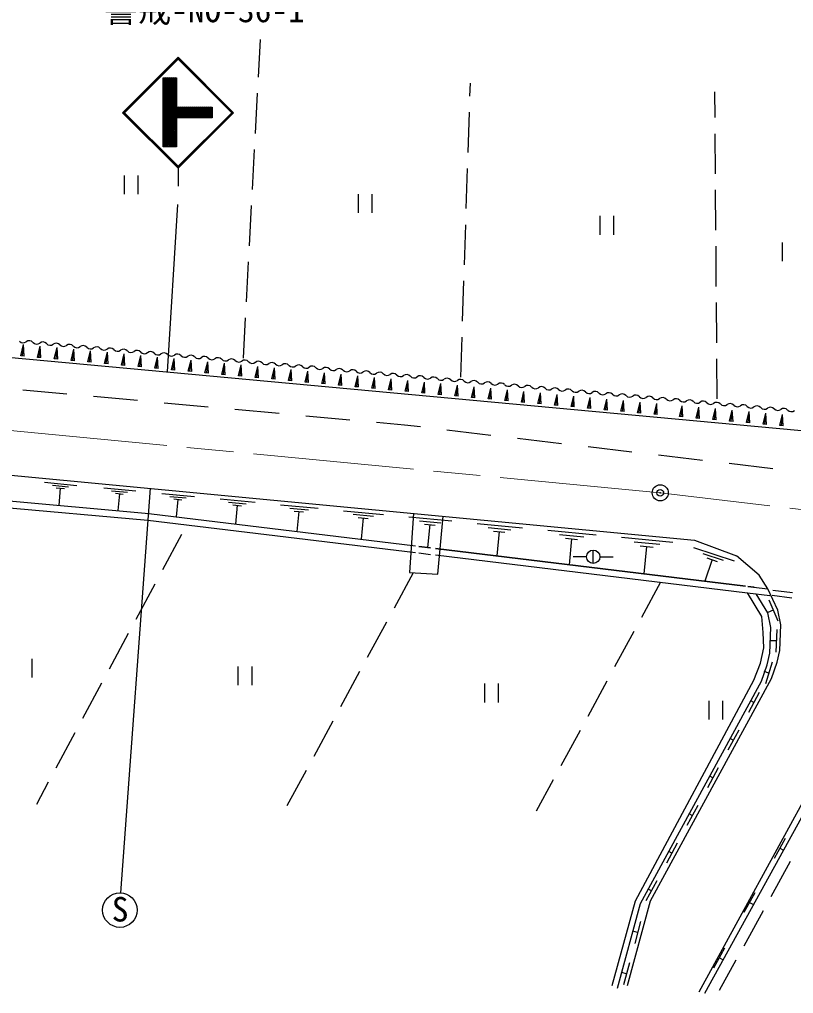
# Model space of a CAD drawing. Units: millimetres, scale not verified. Extents: x 40000 to 680000, y 20000 to 380000.
# Drawn here: x 121526 to 179303, y 240531 to 313254 of the extents above; entities that cross this region are included whole.
import ezdxf
from ezdxf.enums import TextEntityAlignment as Align

# ---------------------------------------------------------------- set-up
doc = ezdxf.new("R2010")
doc.units = ezdxf.units.MM
doc.header["$LTSCALE"] = 1000
doc.header["$PDMODE"] = 32
doc.header["$PDSIZE"] = 500
doc.linetypes.add('CHAIN', pattern=[18.5, 12, -1.5, 3.5, -1.5])
for name, color, linetype, lineweight in [('M-BGD', 7, 'Continuous', 25), ('M-BMK', 2, 'CHAIN', 13), ('M-BMK-SRVR', 3, 'Continuous', 25), ('M-STR-STRC', 7, 'Continuous', 25)]:
    doc.layers.add(name, color=color, linetype=linetype, lineweight=lineweight)
doc.styles.add('ＭＳ ゴシック', font='')
doc.styles.get('ＭＳ ゴシック').set_extended_font_data('MS Gothic')

msp = doc.modelspace()

# ---------------------------------------------------------------- linework, layer by layer
at = {"layer": 'M-BGD'}
for p, q in [((139365, 308947), (139515, 311758)), ((155154, 307529), (155186, 308505)), ((139142, 304753), (139301, 307748)), ((173448, 305924), (173434, 307861)), ((155017, 303331), (155115, 306330)), ((173479, 301724), (173457, 304724)), ((138918, 300558), (139078, 303554)), ((154880, 299133), (154978, 302132)), ((129339, 301611), (129339, 300211)), ((130389, 300211), (130389, 301611)), ((173510, 297524), (173488, 300524)), ((146799, 300214), (146799, 298814)), ((147849, 298814), (147849, 300214)), ((138695, 296364), (138854, 299360)), ((164841, 298585), (164841, 297185)), ((165891, 297185), (165891, 298585)), ((154743, 294936), (154841, 297934)), ((173541, 293324), (173519, 296324)), ((178460, 296606), (178460, 295206)), ((138471, 292170), (138631, 295166)), ((154605, 290738), (154703, 293736)), ((173572, 289124), (173550, 292124)), ((138248, 287976), (138407, 290972)), ((154468, 286540), (154566, 289539)), ((121621, 288144), (121828, 288990)), ((121749, 288132), (121828, 288990)), ((121878, 288121), (121828, 288990)), ((122873, 288029), (123081, 288872)), ((123002, 288017), (123081, 288872)), ((123130, 288005), (123081, 288872)), ((124126, 287913), (124333, 288755)), ((124254, 287901), (124333, 288755)), ((124382, 287889), (124333, 288755)), ((121878, 288121), (121621, 288144)), ((123130, 288005), (122873, 288029)), ((125377, 287797), (125584, 288638)), ((125505, 287785), (125584, 288638)), ((125633, 287774), (125584, 288638)), ((126629, 287682), (126835, 288521)), ((126756, 287670), (126835, 288521)), ((126884, 287658), (126835, 288521)), ((127879, 287566), (128085, 288403)), ((128007, 287554), (128085, 288403)), ((128134, 287542), (128085, 288403)), ((129130, 287450), (129335, 288286)), ((129257, 287439), (129335, 288286)), ((129384, 287427), (129335, 288286)), ((130379, 287335), (130584, 288169)), ((130506, 287323), (130584, 288169)), ((130633, 287311), (130584, 288169)), ((131629, 287219), (131833, 288052)), ((131755, 287208), (131833, 288052)), ((131882, 287196), (131833, 288052)), ((124382, 287889), (124126, 287913)), ((125633, 287774), (125377, 287797)), ((126884, 287658), (126629, 287682)), ((128134, 287542), (127879, 287566)), ((129384, 287427), (129130, 287450)), ((130633, 287311), (130379, 287335)), ((132877, 287104), (133082, 287935)), ((133004, 287092), (133082, 287935)), ((133130, 287081), (133082, 287935)), ((134126, 286989), (134329, 287818)), ((134252, 286977), (134329, 287818)), ((134378, 286965), (134329, 287818)), ((135373, 286873), (135577, 287701)), ((135499, 286862), (135577, 287701)), ((135625, 286850), (135577, 287701)), ((136621, 286758), (136824, 287584)), ((136746, 286747), (136824, 287584)), ((136872, 286735), (136824, 287584)), ((137867, 286643), (138070, 287467)), ((137993, 286631), (138070, 287467)), ((138118, 286620), (138070, 287467)), ((139114, 286528), (139316, 287350)), ((139239, 286516), (139316, 287350)), ((139364, 286505), (139316, 287350)), ((173603, 284924), (173581, 287924)), ((131882, 287196), (131629, 287219)), ((133130, 287081), (132877, 287104)), ((134378, 286965), (134126, 286989)), ((135625, 286850), (135373, 286873)), ((136872, 286735), (136621, 286758)), ((138118, 286620), (137867, 286643)), ((139364, 286505), (139114, 286528)), ((140360, 286413), (140561, 287234)), ((140484, 286401), (140561, 287234)), ((140609, 286390), (140561, 287234)), ((141605, 286298), (141806, 287117)), ((141729, 286286), (141806, 287117)), ((141854, 286274), (141806, 287117)), ((142850, 286182), (143051, 287000)), ((142974, 286171), (143051, 287000)), ((143098, 286160), (143051, 287000)), ((144094, 286068), (144295, 286884)), ((144218, 286056), (144295, 286884)), ((144342, 286045), (144295, 286884)), ((145338, 285953), (145538, 286767)), ((145462, 285941), (145538, 286767)), ((145586, 285930), (145538, 286767)), ((146581, 285838), (146781, 286651)), ((146705, 285826), (146781, 286651)), ((146828, 285815), (146781, 286651)), ((147824, 285723), (148023, 286534)), ((147947, 285711), (148023, 286534)), ((148071, 285700), (148023, 286534)), ((140609, 286390), (140360, 286413)), ((141854, 286274), (141605, 286298)), ((143098, 286160), (142850, 286182)), ((144342, 286045), (144094, 286068)), ((145586, 285930), (145338, 285953)), ((146828, 285815), (146581, 285838)), ((149066, 285608), (149265, 286418)), ((149189, 285597), (149265, 286418)), ((149313, 285585), (149265, 286418)), ((150308, 285493), (150507, 286301)), ((150431, 285482), (150507, 286301)), ((150554, 285471), (150507, 286301)), ((151550, 285379), (151748, 286185)), ((151672, 285367), (151748, 286185)), ((151795, 285356), (151748, 286185)), ((152790, 285264), (152988, 286069)), ((152913, 285253), (152988, 286069)), ((153035, 285241), (152988, 286069)), ((154031, 285149), (154228, 285953)), ((154153, 285138), (154228, 285953)), ((154275, 285127), (154228, 285953)), ((155271, 285035), (155468, 285836)), ((155393, 285023), (155468, 285836)), ((155515, 285012), (155468, 285836)), ((125065, 285279), (121779, 285581)), ((130343, 284796), (127057, 285097)), ((148071, 285700), (147824, 285723)), ((149313, 285585), (149066, 285608)), ((150554, 285471), (150308, 285493)), ((151795, 285356), (151550, 285379)), ((153035, 285241), (152790, 285264)), ((154275, 285127), (154031, 285149)), ((156510, 284920), (156707, 285720)), ((156632, 284909), (156707, 285720)), ((156753, 284898), (156707, 285720)), ((157749, 284806), (157945, 285604)), ((157870, 284794), (157945, 285604)), ((157992, 284783), (157945, 285604)), ((158987, 284691), (159183, 285488)), ((159109, 284680), (159183, 285488)), ((159230, 284669), (159183, 285488)), ((160225, 284577), (160421, 285372)), ((160346, 284566), (160421, 285372)), ((160467, 284554), (160421, 285372)), ((161463, 284462), (161658, 285256)), ((161583, 284451), (161658, 285256)), ((161704, 284440), (161658, 285256)), ((162700, 284348), (162894, 285140)), ((162820, 284337), (162894, 285140)), ((162941, 284326), (162894, 285140)), ((135621, 284312), (132335, 284613)), ((155515, 285012), (155271, 285035)), ((156753, 284898), (156510, 284920)), ((157992, 284783), (157749, 284806)), ((159230, 284669), (158987, 284691)), ((160467, 284554), (160225, 284577)), ((161704, 284440), (161463, 284462)), ((162941, 284326), (162700, 284348)), ((163936, 284234), (164130, 285024)), ((164056, 284223), (164130, 285024)), ((164177, 284212), (164130, 285024)), ((165173, 284120), (165369, 284915)), ((165294, 284108), (165369, 284915)), ((165415, 284097), (165369, 284915)), ((166412, 284005), (166608, 284805)), ((166533, 283994), (166608, 284805)), ((166655, 283983), (166608, 284805)), ((167652, 283890), (167848, 284691)), ((167773, 283879), (167848, 284691)), ((167895, 283868), (167848, 284691)), ((168892, 283776), (169088, 284576)), ((169013, 283765), (169088, 284576)), ((169135, 283753), (169088, 284576)), ((170801, 283601), (171000, 284418)), ((170926, 283590), (171000, 284418)), ((171050, 283579), (171000, 284418)), ((140899, 283828), (137612, 284129)), ((146177, 283344), (142890, 283645)), ((164177, 284212), (163936, 284234)), ((165415, 284097), (165173, 284120)), ((166655, 283983), (166412, 284005)), ((167895, 283868), (167652, 283890)), ((169135, 283753), (168892, 283776)), ((172046, 283490), (172244, 284308)), ((172170, 283479), (172244, 284308)), ((172295, 283468), (172244, 284308)), ((173291, 283378), (173490, 284198)), ((173415, 283367), (173490, 284198)), ((173540, 283356), (173490, 284198)), ((174536, 283267), (174735, 284088)), ((174661, 283256), (174735, 284088)), ((174786, 283245), (174735, 284088)), ((175782, 283155), (175981, 283978)), ((175907, 283144), (175981, 283978)), ((176032, 283133), (175981, 283978)), ((177028, 283044), (177228, 283867)), ((177153, 283033), (177228, 283867)), ((177279, 283022), (177228, 283867)), ((178275, 282932), (178475, 283757)), ((178400, 282921), (178475, 283757)), ((178526, 282910), (178475, 283757)), ((150270, 282969), (148168, 283162)), ((151451, 282829), (150270, 282969)), ((171050, 283579), (170801, 283601)), ((172295, 283468), (172046, 283490)), ((173540, 283356), (173291, 283378)), ((174786, 283245), (174536, 283267)), ((176032, 283133), (175782, 283155)), ((177279, 283022), (177028, 283044)), ((178526, 282910), (178275, 282932)), ((156714, 282205), (153437, 282593)), ((161977, 281581), (158700, 281969)), ((167241, 280957), (163963, 281345)), ((172504, 280333), (169227, 280721)), ((177767, 279709), (174490, 280097)), ((123396, 278701), (125811, 278471)), ((123985, 278482), (125192, 278368)), ((124271, 278293), (124875, 278235)), ((124573, 278264), (124451, 276976)), ((127820, 278280), (130198, 278054)), ((128400, 278065), (129588, 277952)), ((128682, 277878), (129276, 277822)), ((128979, 277850), (128858, 276582)), ((132158, 277868), (134598, 277636)), ((132752, 277647), (133972, 277531)), ((133042, 277455), (133652, 277397)), ((133347, 277426), (133223, 276125)), ((136500, 277455), (139118, 277206)), ((137138, 277218), (138447, 277094)), ((137449, 277013), (138103, 276950)), ((137776, 276982), (137643, 275585)), ((141017, 277026), (143819, 276759)), ((141699, 276772), (143101, 276639)), ((142032, 276552), (142733, 276485)), ((142382, 276519), (142240, 275024)), ((145714, 276579), (148708, 276294)), ((146444, 276308), (147941, 276166)), ((146799, 276073), (147547, 276002)), ((147173, 276037), (147021, 274441)), ((150599, 276115), (153793, 275811)), ((151378, 275826), (152975, 275674)), ((155681, 275632), (159082, 275308)), ((151757, 275575), (152555, 275499)), ((152156, 275537), (151994, 273833)), ((156509, 275324), (158210, 275162)), ((156913, 275057), (157764, 274976)), ((157338, 275016), (157166, 273202)), ((160965, 275129), (164583, 274785)), ((133620, 274799), (132199, 272156)), ((161847, 274802), (163656, 274630)), ((162276, 274518), (163181, 274432)), ((162728, 274475), (162545, 272545)), ((166462, 274607), (170304, 274241)), ((167398, 274259), (169319, 274076)), ((151347, 273912), (152210, 273807)), ((152210, 273807), (151347, 273912)), ((152571, 273763), (175710, 270938)), ((175710, 270938), (152571, 273763)), ((164353, 272635), (164353, 273635)), ((167854, 273957), (168815, 273866)), ((168334, 273912), (168139, 271862)), ((171840, 273827), (174865, 272827)), ((151347, 273421), (152210, 273317)), ((152571, 273273), (175861, 270457)), ((163853, 273136), (162853, 273136)), ((164853, 273134), (165853, 273134)), ((172529, 273375), (174042, 272875)), ((173219, 272923), (172685, 271310)), ((172841, 273049), (173597, 272798)), ((150917, 271947), (149488, 269309)), ((131631, 271099), (130210, 268457)), ((169384, 271240), (167953, 268604)), ((175905, 270914), (177376, 270735)), ((176364, 270858), (175905, 270914)), ((179236, 270444), (177748, 270631)), ((175861, 270457), (177546, 270254)), ((177450, 269927), (178121, 268365)), ((179186, 270047), (177698, 270235)), ((177786, 269146), (177380, 268972)), ((148917, 268254), (147488, 265616)), ((178047, 267708), (177989, 266009)), ((129641, 267400), (128221, 264758)), ((167381, 267549), (165950, 264912)), ((186945, 267584), (172234, 240640)), ((178018, 266858), (177577, 266873)), ((122474, 264127), (122474, 265527)), ((137836, 264945), (137836, 263545)), ((138886, 263545), (138886, 264945)), ((177715, 265272), (177214, 263648)), ((146916, 264561), (145488, 261923)), ((177465, 264460), (177124, 264565)), ((127652, 263701), (126232, 261059)), ((156227, 263665), (156227, 262265)), ((157277, 262265), (157277, 263665)), ((165377, 263858), (163946, 261221)), ((176744, 263007), (175932, 261514)), ((172989, 262384), (172989, 260984)), ((174039, 260984), (174039, 262384)), ((176338, 262260), (176108, 262385)), ((144916, 260868), (143487, 258230)), ((125663, 260002), (124242, 257360)), ((163374, 260166), (161943, 257530)), ((175215, 260196), (174403, 258703)), ((174809, 259449), (174579, 259574)), ((142916, 257175), (141487, 254537)), ((173686, 257385), (172873, 255892)), ((173279, 256638), (173050, 256763)), ((123674, 256303), (122785, 254650)), ((161370, 256475), (160104, 254143)), ((172156, 254574), (171344, 253081)), ((171750, 253827), (171521, 253952)), ((170627, 251763), (169815, 250270)), ((177884, 250641), (178699, 252133)), ((170221, 251016), (169991, 251141)), ((178291, 251387), (178565, 251238)), ((179055, 250386), (177610, 247756)), ((169098, 248952), (168286, 247459)), ((168692, 248205), (168462, 248330)), ((175613, 246593), (176428, 248085)), ((176020, 247339), (176325, 247172)), ((177032, 246705), (175587, 244076)), ((167892, 245909), (167446, 244269)), ((167669, 245089), (167313, 245186)), ((173362, 242439), (174177, 243932)), ((175009, 243024), (173765, 240759)), ((173770, 243186), (174047, 243034)), ((167052, 242821), (166606, 241181)), ((166829, 242001), (166473, 242098))]:
    msp.add_line(p, q, dxfattribs=at)
for points in [[(70540, 292664), (203859, 280344), (244951, 276765), (245753, 277652), (241149, 293238)], [(69569, 284119), (171910, 274390), (175054, 273198)], [(119920, 277382), (131186, 276374), (151078, 273945)], [(119920, 276856), (131114, 275867), (151078, 273454)], [(150944, 276383), (150633, 271965), (152762, 271850), (153147, 276174)], [(166903, 241128), (168623, 247451), (177651, 264046), (178076, 265272), (178293, 266132), (178359, 268062), (178140, 269155), (177376, 270735), (176728, 271767), (175054, 273198)], [(165754, 241122), (167519, 247449), (176347, 263927), (176835, 265204), (177079, 266330), (177042, 267476), (176948, 268677), (175861, 270457)], [(166154, 240926), (167874, 247249), (176902, 263844), (177327, 265071), (177544, 265930), (177610, 267860), (177391, 268954), (176522, 270377)], [(189027, 269529), (187538, 267530), (172668, 240531)]]:
    msp.add_lwpolyline(points, dxfattribs=at)
msp.add_circle((164353, 273135), 500, dxfattribs=at)
for centre, start, end in [((121803, 289472), 221.2779, 308.48354), ((122254, 288904), 41.2779, 128.48354), ((122809, 289381), 221.2779, 308.48354), ((123260, 288814), 41.2779, 128.48354), ((123815, 289291), 221.2779, 308.48354), ((124266, 288724), 41.2779, 128.48354), ((124821, 289201), 221.2779, 308.48354), ((125272, 288634), 41.2779, 128.48354), ((125827, 289111), 221.2779, 308.48354), ((126278, 288544), 41.2779, 128.48354), ((126833, 289021), 221.2779, 308.48354), ((127284, 288453), 41.2779, 128.48354), ((128290, 288363), 41.2779, 128.48354), ((127839, 288931), 221.2779, 308.48354), ((128845, 288841), 221.2779, 308.48354), ((129296, 288273), 41.2779, 128.48354), ((129851, 288751), 221.2779, 308.48354), ((130302, 288183), 41.2779, 128.48354), ((130857, 288661), 221.2779, 308.48354), ((131308, 288093), 41.2779, 128.48354), ((131863, 288570), 221.2779, 308.48354), ((132314, 288003), 41.2779, 128.48354), ((132869, 288480), 221.2779, 308.48354), ((133320, 287913), 41.2779, 128.48354), ((133875, 288390), 221.2779, 308.48354), ((134326, 287823), 41.2779, 128.48354), ((134881, 288300), 221.2779, 308.48354), ((135332, 287733), 41.2779, 128.48354), ((136338, 287642), 41.2779, 128.48354), ((135887, 288210), 221.2779, 308.48354), ((136893, 288120), 221.2779, 308.48354), ((137344, 287552), 41.2779, 128.48354), ((137899, 288030), 221.2779, 308.48354), ((138350, 287462), 41.2779, 128.48354), ((138905, 287940), 221.2779, 308.48354), ((139356, 287372), 41.2779, 128.48354), ((139911, 287849), 221.2779, 308.48354), ((140362, 287282), 41.2779, 128.48354), ((140917, 287759), 221.2779, 308.48354), ((141368, 287192), 41.2779, 128.48354), ((141923, 287669), 221.2779, 308.48354), ((142374, 287102), 41.2779, 128.48354), ((142929, 287579), 221.2779, 308.48354), ((143380, 287012), 41.2779, 128.48354), ((144386, 286921), 41.2779, 128.48354), ((143935, 287489), 221.2779, 308.48354), ((144941, 287399), 221.2779, 308.48354), ((145392, 286831), 41.2779, 128.48354), ((145947, 287309), 221.2779, 308.48354), ((146398, 286741), 41.2779, 128.48354), ((146952, 287219), 221.2779, 308.48354), ((147404, 286651), 41.2779, 128.48354), ((147958, 287128), 221.2779, 308.48354), ((148410, 286561), 41.2779, 128.48354), ((148964, 287038), 221.2779, 308.48354), ((149416, 286471), 41.2779, 128.48354), ((149970, 286948), 221.2779, 308.48354), ((150422, 286381), 41.2779, 128.48354), ((150976, 286858), 221.2779, 308.48354), ((151428, 286291), 41.2779, 128.48354), ((151982, 286768), 221.2779, 308.48354), ((152434, 286200), 41.2779, 128.48354), ((152988, 286678), 221.2779, 308.48354), ((153439, 286110), 41.2779, 128.48354), ((153994, 286588), 221.2779, 308.48354), ((154445, 286020), 41.2779, 128.48354), ((155000, 286498), 221.2779, 308.48354), ((155451, 285930), 41.2779, 128.48354), ((156006, 286407), 221.2779, 308.48354), ((156457, 285840), 41.2779, 128.48354), ((157012, 286317), 221.2779, 308.48354), ((157463, 285750), 41.2779, 128.48354), ((158018, 286227), 221.2779, 308.48354), ((158469, 285660), 41.2779, 128.48354), ((159024, 286137), 221.2779, 308.48354), ((159475, 285570), 41.2779, 128.48354), ((160030, 286047), 221.2779, 308.48354), ((160481, 285479), 41.2779, 128.48354), ((161036, 285957), 221.2779, 308.48354), ((161487, 285389), 41.2779, 128.48354), ((162042, 285867), 221.2779, 308.48354), ((162493, 285299), 41.2779, 128.48354), ((163048, 285777), 221.2779, 308.48354), ((163499, 285209), 41.2779, 128.48354), ((164054, 285686), 221.2779, 308.48354), ((164505, 285119), 41.2779, 128.48354), ((165060, 285596), 221.2779, 308.48354), ((165511, 285029), 41.2779, 128.48354), ((166066, 285506), 221.2779, 308.48354), ((166517, 284939), 41.2779, 128.48354), ((167072, 285416), 221.2779, 308.48354), ((167523, 284849), 41.2779, 128.48354), ((168078, 285326), 221.2779, 308.48354), ((168529, 284758), 41.2779, 128.48354), ((169084, 285236), 221.2779, 308.48354), ((169535, 284668), 41.2779, 128.48354), ((170090, 285146), 221.2779, 308.48354), ((170541, 284578), 41.2779, 128.48354), ((171096, 285056), 221.2779, 308.48354), ((171547, 284488), 41.2779, 128.48354), ((172102, 284966), 221.2779, 308.48354), ((172553, 284398), 41.2779, 128.48354), ((173108, 284875), 221.2779, 308.48354), ((173559, 284308), 41.2779, 128.48354), ((174114, 284785), 221.2779, 308.48354), ((174565, 284218), 41.2779, 128.48354), ((175120, 284695), 221.2779, 308.48354), ((175571, 284128), 41.2779, 128.48354), ((176126, 284605), 221.2779, 308.48354), ((176577, 284038), 41.2779, 128.48354), ((177132, 284515), 221.2779, 308.48354), ((177583, 283947), 41.2779, 128.48354), ((178138, 284425), 221.2779, 308.48354), ((178589, 283857), 41.2779, 128.48354), ((179144, 284335), 221.2779, 308.48354)]:
    msp.add_arc(centre, 362, start, end, dxfattribs=at)
at = {"layer": 'M-BMK'}
for p, q in [((169356, 277914), (69938, 287463)), ((287759, 263886), (169356, 277914))]:
    msp.add_line(p, q, dxfattribs=at)
at = {"layer": 'M-BMK-SRVR'}
msp.add_circle((169356, 277914), 600, dxfattribs=at)
msp.add_point((169356, 277914), dxfattribs=at)
at = {"layer": 'M-STR-STRC'}
for p, q in [((129222, 306293), (133364, 310435)), ((129293, 306293), (133364, 310364)), ((133364, 310293), (129364, 306293)), ((133364, 310435), (137505, 306293)), ((133364, 310364), (137434, 306293)), ((137364, 306293), (133364, 310293)), ((133179, 308900), (132252, 308097)), ((133026, 308900), (132252, 308230)), ((132874, 308900), (132252, 308362)), ((132721, 308900), (132252, 308494)), ((132568, 308900), (132252, 308626)), ((132415, 308900), (132252, 308758)), ((132262, 308900), (132252, 308891)), ((133252, 308830), (132252, 307965)), ((132252, 308787), (133252, 307631)), ((133252, 308698), (132252, 307833)), ((132252, 308634), (133252, 307479)), ((133252, 308566), (132252, 307701)), ((132252, 308481), (133252, 307326)), ((133252, 308434), (132252, 307568)), ((132287, 308900), (133252, 307784)), ((132419, 308900), (133252, 307937)), ((132551, 308900), (133252, 308090)), ((132684, 308900), (133252, 308243)), ((132816, 308900), (133252, 308396)), ((132948, 308900), (133252, 308548)), ((133080, 308900), (133252, 308701)), ((133212, 308900), (133252, 308854)), ((132252, 308329), (133252, 307173)), ((133252, 308301), (132252, 307436)), ((132252, 308176), (133252, 307020)), ((133252, 308169), (132252, 307304)), ((133252, 308037), (132252, 307172)), ((132252, 308023), (133252, 306867)), ((133252, 307905), (132252, 307039)), ((132252, 307870), (133252, 306715)), ((133252, 307772), (132252, 306907)), ((132252, 307717), (133827, 305898)), ((133252, 307640), (132252, 306775)), ((132252, 307564), (133695, 305898)), ((133252, 307508), (132252, 306643)), ((132252, 307412), (133562, 305898)), ((133252, 307376), (132252, 306510)), ((132252, 307259), (133430, 305898)), ((133252, 307243), (132252, 306378)), ((133252, 307111), (132252, 306246)), ((132252, 307106), (133298, 305898)), ((133252, 306979), (132252, 306114)), ((132252, 306953), (133252, 305798)), ((133364, 302152), (129222, 306293)), ((133364, 302223), (129293, 306293)), ((129364, 306293), (133364, 302293)), ((133252, 306847), (132252, 305981)), ((132252, 306800), (133252, 305645)), ((133252, 306714), (132252, 305849)), ((134149, 306698), (132252, 305056)), ((133997, 306698), (132252, 305188)), ((133844, 306698), (132252, 305320)), ((133691, 306698), (132252, 305452)), ((133538, 306698), (132252, 305585)), ((133385, 306698), (132252, 305717)), ((132252, 306648), (133252, 305492)), ((132252, 306495), (133252, 305339)), ((132252, 306342), (133252, 305186)), ((132252, 306189), (133252, 305033)), ((133267, 306698), (133959, 305898)), ((133364, 302293), (137364, 306293)), ((137434, 306293), (133364, 302223)), ((137505, 306293), (133364, 302152)), ((134302, 306698), (133378, 305898)), ((133399, 306698), (134091, 305898)), ((133531, 306698), (134223, 305898)), ((134455, 306698), (133531, 305898)), ((133663, 306698), (134356, 305898)), ((134608, 306698), (133683, 305898)), ((133796, 306698), (134488, 305898)), ((134761, 306698), (133836, 305898)), ((133928, 306698), (134620, 305898)), ((134913, 306698), (133989, 305898)), ((134060, 306698), (134752, 305898)), ((135066, 306698), (134142, 305898)), ((134192, 306698), (134885, 305898)), ((135219, 306698), (134295, 305898)), ((134325, 306698), (135017, 305898)), ((135372, 306698), (134447, 305898)), ((134457, 306698), (135149, 305898)), ((134589, 306698), (135281, 305898)), ((135525, 306698), (134600, 305898)), ((134721, 306698), (135414, 305898)), ((135678, 306698), (134753, 305898)), ((134854, 306698), (135546, 305898)), ((135830, 306698), (134906, 305898)), ((134986, 306698), (135678, 305898)), ((135896, 306622), (135059, 305898)), ((135118, 306698), (135810, 305898)), ((135896, 306490), (135212, 305898)), ((135250, 306698), (135896, 305952)), ((135896, 306357), (135364, 305898)), ((135383, 306698), (135896, 306105)), ((135515, 306698), (135896, 306258)), ((135896, 306225), (135517, 305898)), ((135647, 306698), (135896, 306410)), ((135779, 306698), (135896, 306563)), ((132252, 306036), (133252, 304881)), ((132252, 305883), (133252, 304728)), ((133252, 305789), (132252, 304923)), ((132252, 305731), (133252, 304575)), ((133252, 305657), (132252, 304791)), ((132252, 305578), (133252, 304422)), ((133252, 305524), (132252, 304659)), ((135896, 306093), (135670, 305898)), ((135896, 305961), (135823, 305898)), ((132252, 305425), (133252, 304269)), ((133252, 305392), (132252, 304527)), ((132252, 305272), (133252, 304117)), ((133252, 305260), (132252, 304394)), ((133252, 305128), (132252, 304262)), ((132252, 305119), (133252, 303964)), ((133252, 304995), (132252, 304130)), ((132252, 304967), (133252, 303811)), ((133252, 304863), (132252, 303998)), ((132252, 304814), (133184, 303737)), ((133252, 304731), (132252, 303865)), ((132252, 304661), (133052, 303737)), ((132252, 304508), (132920, 303737)), ((132252, 304355), (132787, 303737)), ((132252, 304202), (132655, 303737)), ((132252, 304050), (132523, 303737)), ((133252, 304599), (132256, 303737)), ((133252, 304466), (132409, 303737)), ((133252, 304334), (132562, 303737)), ((133252, 304202), (132715, 303737)), ((133252, 304070), (132867, 303737)), ((132252, 303897), (132391, 303737)), ((132252, 303744), (132258, 303737)), ((133252, 303937), (133020, 303737)), ((133252, 303805), (133173, 303737)), ((133364, 302152), (133364, 300812)), ((133328, 299439), (132537, 286935)), ((131270, 278254), (129078, 248050))]:
    msp.add_line(p, q, dxfattribs=at)
msp.add_lwpolyline([(133252, 305898), (133252, 303737), (132252, 303737), (132252, 308900), (133252, 308900), (133252, 306698), (135896, 306698), (135896, 305898)], close=True, dxfattribs=at)
msp.add_circle((129020, 246761), 1290, dxfattribs=at)

# ---------------------------------------------------------------- texts
at = {"layer": 'M-STR-STRC', "style": 'ＭＳ ゴシック'}
msp.add_text('警戒-NO-36-1', height=1833, dxfattribs=at).set_placement((127844, 312498), align=Align.BOTTOM_LEFT)
msp.add_text('S', height=1833, dxfattribs=at).set_placement((129039, 245355), align=Align.BOTTOM_CENTER)

doc.saveas('drawing.dxf')
